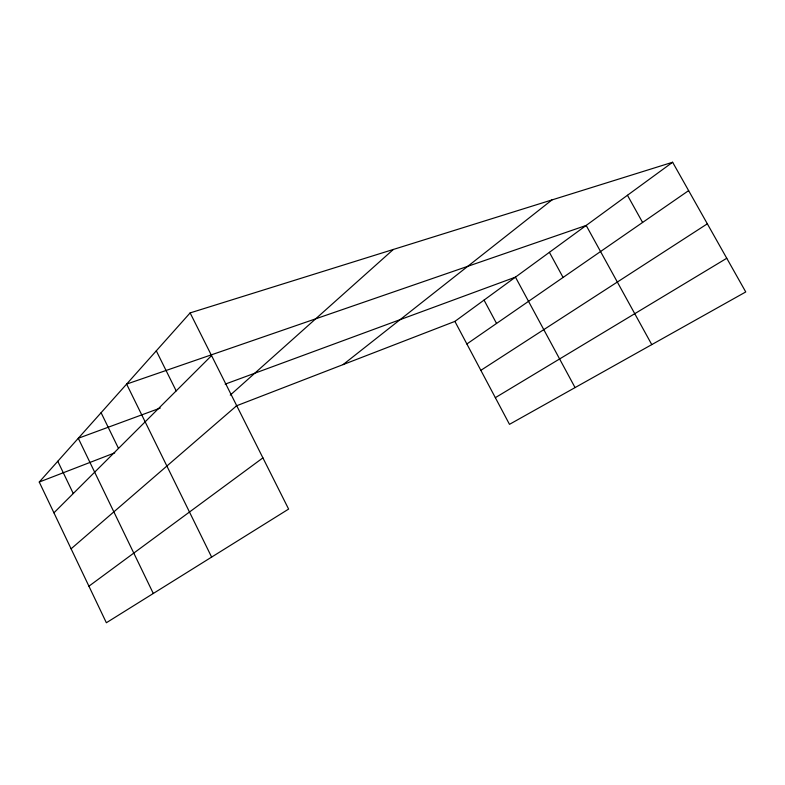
<?xml version="1.0" encoding="UTF-8"?>
<svg xmlns="http://www.w3.org/2000/svg" width="785" height="785" viewBox="0 0 785 785"><rect width="100%" height="100%" fill="white"/><g stroke="black" fill="none" stroke-linecap="round" stroke-linejoin="round"><path stroke-width="1.18" d="M190.127 312.911L288.615 509.082L106.358 622.75L39.25 482.039L190.127 312.911L672.627 162.25L745.75 291.951L509.485 424.342L454.898 321.399L672.627 162.25M53.929 512.811L211.557 355.605M230.26 395.12L393.363 249.444M71.092 548.813L236.707 405.698M343.084 364.613L552.002 199.91M88.921 586.189L262.906 457.871M466.869 343.977L688.631 190.627M480.852 370.343L707.344 223.813M495.345 397.671L726.763 258.265M39.25 482.039L114.747 452.857M236.226 405.914L454.898 321.399M160.277 408.053L78.284 438.275L153.301 593.48M225.167 384.14L515.46 277.134L575.062 387.594M627.451 195.269L642.591 222.459M651.776 344.615L586.179 225.432L126.62 384.1L211.626 557.105M549.402 252.328L563.081 277.448M484.051 300.096L496.542 323.459M156.293 350.826L176.183 390.891M101.098 412.714L118.496 448.421M57.786 461.266L73.27 493.529"/></g></svg>
